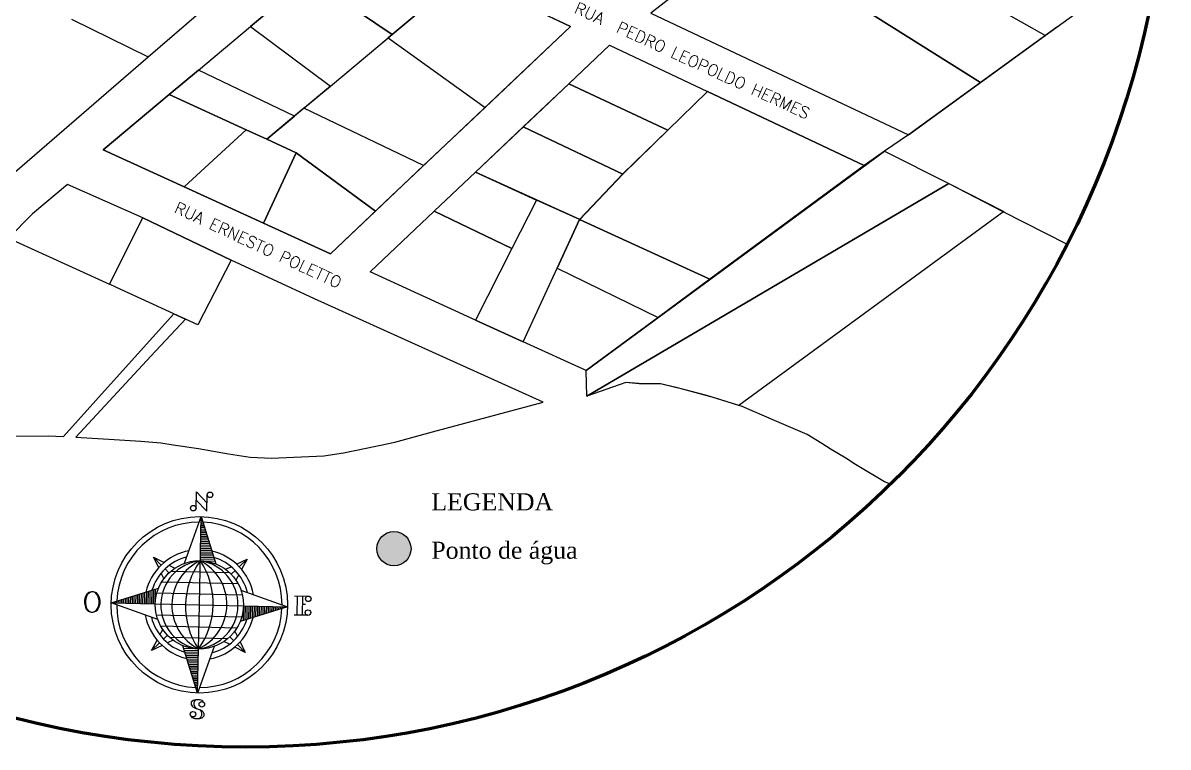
# Model space of a CAD drawing. Header units: metres. Extents: x 2113 to 5678, y -2764 to 956.
# Drawn here: x 2534 to 2829.4, y -2000.7 to -1813.9 of the extents above; entities that cross this region are included whole.
import ezdxf

# ---------------------------------------------------------------- set-up
doc = ezdxf.new("R2010")
doc.units = ezdxf.units.M
doc.header["$MEASUREMENT"] = 0
for name, color, linetype in [('Layout', 3, 'Continuous'), ('Layout-int', 7, 'Continuous'), ('PAREDE', 7, 'Continuous'), ('TextoÁreas', 7, 'Continuous'), ('TXT_LOGRADOUROS_2000', 7, 'Continuous'), ('TXT_QUADRAFISCAL_5000', 7, 'Continuous')]:
    doc.layers.add(name, color=color, linetype=linetype)
doc.styles.add('ROMANS', font='romans.shx')
doc.styles.add('TimesNewRoman', font='times.ttf')

# ---------------------------------------------------------------- blocks, each defined once
blk = doc.blocks.new('SBPLN016')
for p, q in [((-222, 584), (0, 1250)), ((0, 1250), (0, 0)), ((0, 1250), (222, 584)), ((-663, 663), (-514, 588)), ((-663, 663), (-552, 552)), ((-588, 514), (-663, 663)), ((514, 588), (663, 663)), ((663, 663), (552, 552)), ((663, 663), (588, 514)), ((-497, 497), (-442, 442)), ((-438, 550), (-360, 511)), ((-312, 541), (-312, -541)), ((-156, 605), (-156, -605)), ((156, 605), (156, -605)), ((312, 541), (312, -541)), ((360, 511), (438, 550)), ((497, 497), (442, 442)), ((-511, 360), (-550, 438)), ((-469, 413), (-469, -413)), ((469, 413), (469, -413)), ((550, 438), (511, 360)), ((-1250, 0), (-584, 222)), ((584, 222), (1250, 0)), ((-584, -222), (-1250, 0)), ((-1250, 0), (0, 0)), ((0, 0), (1250, 0)), ((0, 0), (0, -1250)), ((1484, 78), (1328, -78)), ((1367, 78), (1602, 78)), ((1602, 78), (1445, -78)), ((1250, 0), (584, -222)), ((1328, -78), (1562, -78)), ((-550, -438), (-511, -360)), ((-497, -497), (-442, -442)), ((497, -497), (442, -442)), ((511, -360), (550, -438)), ((-663, -663), (-588, -514)), ((-663, -663), (-552, -552)), ((-514, -588), (-663, -663)), ((-360, -511), (-438, -550)), ((0, -1250), (-222, -584)), ((222, -584), (0, -1250)), ((438, -550), (360, -511)), ((663, -663), (514, -588)), ((663, -663), (552, -552)), ((588, -514), (663, -663)), ((-115, -1541), (-115, -1346)), ((158, -1385), (-115, -1385)), ((158, -1346), (158, -1541)), ((-115, -1463), (158, -1463)), ((41, -1463), (41, -1502))]:
    blk.add_line(p, q)
for points in [[(-138, 1505), (-124, 1464), (-97, 1436), (-69, 1422), (-14, 1408), (28, 1408), (83, 1422), (110, 1436), (138, 1464), (152, 1505), (152, 1533), (138, 1574), (110, 1602), (83, 1615), (28, 1629), (-14, 1629), (-69, 1615), (-97, 1602), (-124, 1574), (-138, 1533), (-138, 1505)], [(152, 1533), (138, 1560), (110, 1588), (83, 1602), (28, 1615), (-14, 1615), (-69, 1602), (-97, 1588), (-124, 1560), (-138, 1533)], [(-138, 1505), (-124, 1477), (-97, 1450), (-69, 1436), (-14, 1422), (28, 1422), (83, 1436), (110, 1450), (138, 1477), (152, 1505)], [(-1381, -93), (-1356, -70), (-1344, -32), (-1345, 21), (-1356, 60), (-1384, 86), (-1413, 85), (-1439, 70), (-1449, 60), (-1465, 27), (-1487, -43), (-1502, -72), (-1512, -83), (-1540, -97), (-1578, -96), (-1605, -72), (-1617, -36), (-1618, 22), (-1603, 61), (-1580, 80)], [(-1345, 21), (-1365, 41), (-1390, 48), (-1415, 46), (-1446, 32), (-1473, 4)], [(-1488, -43), (-1510, -57), (-1534, -63), (-1569, -64), (-1586, -57), (-1607, -41), (-1618, -17)]]:
    blk.add_lwpolyline(points)
for centre, radius in [((0, 0), 1250), ((0, 0), 625), ((-1552, 57), 39.1), ((1367, 117), 39.1), ((-1409, -66), 39.1), ((1562, -117), 39.1), ((-76, -1541), 39.1), ((119, -1541), 39.1)]:
    blk.add_circle(centre, radius)
for centre, radius, start, end in [((0, 0), 1172, 91.2781, 178.7219), ((0, 0), 1172, 1.2781, 88.7219), ((0, 0), 781, 101.9604, 168.0396), ((0, 0), 703, 105.7719, 164.2281), ((0, 0), 781, 11.9604, 78.0396), ((0, 0), 703, 15.7719, 74.2281), ((0, -84), 631, 7.6281, 172.3719), ((0, -305), 695, 25.9892, 154.0108), ((0, -902), 1098, 55.292, 124.708), ((0, 0), 1172, 181.2781, 268.7219), ((0, 0), 781, 191.9604, 258.0396), ((0, 902), 1098, 235.292, 304.708), ((0, 84), 631, 187.6281, 352.3719), ((0, 305), 695, 205.9892, 334.0108), ((0, 0), 1172, 271.2781, 358.7219), ((0, 0), 781, 281.9604, 348.0396), ((0, 0), 703, 195.7719, 254.2281), ((0, 0), 703, 285.7719, 344.2281)]:
    blk.add_arc(centre, radius, start, end)
at = {"layer": 'Layout-int', "color": 0}
for p, q in [((0, 1225), (8, 1225)), ((0, 1200), (17, 1200)), ((0, 1175), (25, 1175)), ((0, 1150), (33, 1150)), ((0, 1125), (42, 1125)), ((0, 1100), (50, 1100)), ((0, 1075), (58, 1075)), ((0, 1050), (67, 1050)), ((0, 1025), (75, 1025)), ((0, 1000), (83, 1000)), ((0, 975), (92, 975)), ((0, 950), (100, 950)), ((0, 925), (108, 925)), ((0, 900), (117, 900)), ((0, 875), (125, 875)), ((0, 850), (133, 850)), ((0, 825), (142, 825)), ((0, 800), (150, 800)), ((0, 775), (158, 775)), ((0, 750), (167, 750)), ((0, 725), (175, 725)), ((0, 700), (183, 700)), ((0, 675), (192, 675)), ((0, 650), (200, 650)), ((0, 625), (208, 625)), ((-750, 0), (-750, 167)), ((-725, 0), (-725, 175)), ((-700, 0), (-700, 183)), ((-675, 0), (-675, 192)), ((-650, 0), (-650, 200)), ((-625, 0), (-625, 208)), ((-1225, 0), (-1225, 8)), ((-1200, 0), (-1200, 17)), ((-1175, 0), (-1175, 25)), ((-1150, 0), (-1150, 33)), ((-1125, 0), (-1125, 42)), ((-1100, 0), (-1100, 50)), ((-1075, 0), (-1075, 58)), ((-1050, 0), (-1050, 67)), ((-1025, 0), (-1025, 75)), ((-1000, 0), (-1000, 83)), ((-975, 0), (-975, 92)), ((-950, 0), (-950, 100)), ((-925, 0), (-925, 108)), ((-900, 0), (-900, 117)), ((-875, 0), (-875, 125)), ((-850, 0), (-850, 133)), ((-825, 0), (-825, 142)), ((-800, 0), (-800, 150)), ((-775, 0), (-775, 158)), ((625, 0), (625, -208)), ((650, 0), (650, -200)), ((675, 0), (675, -192)), ((700, 0), (700, -183)), ((725, 0), (725, -175)), ((750, 0), (750, -167)), ((775, 0), (775, -158)), ((800, 0), (800, -150)), ((825, 0), (825, -142)), ((850, 0), (850, -133)), ((875, 0), (875, -125)), ((900, 0), (900, -117)), ((925, 0), (925, -108)), ((950, 0), (950, -100)), ((975, 0), (975, -92)), ((1000, 0), (1000, -83)), ((1025, 0), (1025, -75)), ((1050, 0), (1050, -67)), ((1075, 0), (1075, -58)), ((1100, 0), (1100, -50)), ((1125, 0), (1125, -42)), ((1150, 0), (1150, -33)), ((1175, 0), (1175, -25)), ((1200, 0), (1200, -17)), ((1225, 0), (1225, -8)), ((0, -625), (-208, -625)), ((0, -650), (-200, -650)), ((0, -675), (-192, -675)), ((0, -700), (-183, -700)), ((0, -725), (-175, -725)), ((0, -750), (-167, -750)), ((0, -775), (-158, -775)), ((0, -800), (-150, -800)), ((0, -825), (-142, -825)), ((0, -850), (-133, -850)), ((0, -875), (-125, -875)), ((0, -900), (-117, -900)), ((0, -925), (-108, -925)), ((0, -950), (-100, -950)), ((0, -975), (-92, -975)), ((0, -1000), (-83, -1000)), ((0, -1025), (-75, -1025)), ((0, -1050), (-67, -1050)), ((0, -1075), (-58, -1075)), ((0, -1100), (-50, -1100)), ((0, -1125), (-42, -1125)), ((0, -1150), (-33, -1150)), ((0, -1175), (-25, -1175)), ((0, -1200), (-17, -1200)), ((0, -1225), (-8, -1225))]:
    blk.add_line(p, q, dxfattribs=at)

msp = doc.modelspace()

# ---------------------------------------------------------------- hatches: boundary and pattern name
at = {"layer": 'PAREDE'}
h = msp.add_hatch(color=5, dxfattribs=at)
h.dxf.hatch_style = 1
h.paths.add_polyline_path([(2634.074, -1949.516, 1), (2625.282, -1949.516, 1)])

# ---------------------------------------------------------------- linework, layer by layer
for p, q in [((2566.293, -1822.689), (2582.922, -1808.336)), ((2566.293, -1822.689), (2582.922, -1808.336)), ((2566.293, -1822.689), (2582.922, -1808.336)), ((2546.536, -1812.99), (2566.293, -1822.689)), ((2546.536, -1812.99), (2566.293, -1822.689)), ((2517.929, -1864.435), (2566.293, -1822.689))]:
    msp.add_line(p, q, dxfattribs=at)
for points in [[(2828.348, -1784.685), (2825.304, -1780.86), (2818.382, -1772.161), (2806.311, -1756.992), (2790.867, -1737.585), (2777.638, -1747.874), (2769.154, -1754.471), (2759.004, -1762.366), (2750.198, -1769.214), (2734.348, -1781.541), (2695.935, -1811.416), (2762.4, -1842.801), (2797.631, -1817.204), (2827.049, -1795.831)], [(2828.348, -1784.685), (2825.304, -1780.86), (2818.382, -1772.161), (2806.311, -1756.992), (2790.867, -1737.585), (2777.638, -1747.874), (2769.154, -1754.471), (2759.004, -1762.366), (2750.198, -1769.214), (2734.348, -1781.541), (2695.935, -1811.416), (2762.4, -1842.801), (2797.631, -1817.204), (2827.049, -1795.831)], [(2800.668, -1814.998), (2762.4, -1842.801), (2756.195, -1847.024), (2750.949, -1850.665)], [(2800.668, -1814.998), (2762.4, -1842.801), (2756.195, -1847.024), (2750.949, -1850.665)], [(2674.782, -1829.646), (2685.318, -1819.673), (2710.551, -1831.589), (2700.311, -1841.565), (2674.782, -1829.646)], [(2674.782, -1829.646), (2685.318, -1819.673), (2710.551, -1831.589), (2700.311, -1841.565), (2674.782, -1829.646)], [(2663.044, -1840.756), (2674.782, -1829.646), (2700.311, -1841.565), (2688.705, -1852.91), (2663.044, -1840.756)], [(2663.044, -1840.756), (2674.782, -1829.646), (2700.311, -1841.565), (2688.705, -1852.91), (2663.044, -1840.756)], [(2711.198, -1880.008), (2750.949, -1850.665), (2710.551, -1831.589), (2700.311, -1841.565), (2688.742, -1852.871), (2677.559, -1864.66), (2711.198, -1880.008)], [(2711.198, -1880.008), (2750.949, -1850.665), (2710.551, -1831.589), (2700.311, -1841.565), (2688.742, -1852.871), (2677.559, -1864.66), (2711.198, -1880.008)], [(2650.724, -1852.417), (2663.044, -1840.756), (2688.703, -1852.909), (2677.585, -1864.603), (2650.724, -1852.417)], [(2650.724, -1852.417), (2663.044, -1840.756), (2688.703, -1852.909), (2677.585, -1864.603), (2650.724, -1852.417)], [(2679.433, -1910.193), (2679.242, -1903.599), (2756.195, -1847.024), (2772.785, -1855.33), (2679.433, -1910.193)], [(2679.242, -1903.599), (2750.949, -1850.665), (2756.195, -1847.024), (2756.195, -1847.024), (2772.785, -1855.33), (2786.52, -1862.469), (2803.318, -1870.965)], [(2679.433, -1910.193), (2679.242, -1903.599), (2756.195, -1847.024), (2772.785, -1855.33), (2679.433, -1910.193)], [(2679.242, -1903.599), (2750.949, -1850.665), (2756.195, -1847.024), (2756.195, -1847.024), (2772.785, -1855.33), (2786.52, -1862.469), (2803.318, -1870.965)], [(2529.265, -1920.541), (2540.48, -1920.42), (2544.461, -1920.571), (2556.587, -1907.082), (2572.902, -1888.932), (2575.909, -1890.306), (2567.004, -1899.882), (2547.595, -1920.753), (2557.487, -1921.335), (2564.425, -1921.815), (2569.537, -1922.224), (2572.715, -1922.7), (2579.228, -1923.676), (2587.036, -1925.032), (2592.582, -1925.88), (2598.068, -1926.169), (2611.609, -1925.539), (2616.644, -1924.8), (2622.54, -1923.623), (2629.927, -1922.007), (2639.605, -1919.413), (2668.204, -1911.747), (2630.714, -1894.798), (2609.148, -1885.049), (2587.707, -1875.117), (2564.862, -1864.236), (2545.502, -1855.639), (2536.447, -1863.205), (2530.24, -1869.436)], [(2529.265, -1920.541), (2540.48, -1920.42), (2544.461, -1920.571), (2556.587, -1907.082), (2572.902, -1888.932), (2575.909, -1890.306), (2567.004, -1899.882), (2547.595, -1920.753), (2557.487, -1921.335), (2564.425, -1921.815), (2569.537, -1922.224), (2572.715, -1922.7), (2579.228, -1923.676), (2587.036, -1925.032), (2592.582, -1925.88), (2598.068, -1926.169), (2611.609, -1925.539), (2616.644, -1924.8), (2622.54, -1923.623), (2629.927, -1922.007), (2639.605, -1919.413), (2668.204, -1911.747), (2630.714, -1894.798), (2609.148, -1885.049), (2587.707, -1875.117), (2564.862, -1864.236), (2545.502, -1855.639), (2536.447, -1863.205), (2530.24, -1869.436)], [(2679.433, -1910.193), (2772.785, -1855.33), (2786.96, -1862.573), (2718.613, -1912.557), (2712.402, -1910.612), (2704.438, -1908.435), (2698.427, -1906.987), (2692.933, -1906.987), (2689.478, -1906.633), (2679.433, -1910.193)], [(2679.433, -1910.193), (2772.785, -1855.33), (2786.96, -1862.573), (2718.613, -1912.557), (2712.402, -1910.612), (2704.438, -1908.435), (2698.427, -1906.987), (2692.933, -1906.987), (2689.478, -1906.633), (2679.433, -1910.193)], [(2757.761, -1932.864), (2756.24, -1932.312), (2754.059, -1930.999), (2751.326, -1929.352), (2748.692, -1927.767), (2746.245, -1926.182), (2742.462, -1923.912), (2740.038, -1922.413), (2736.297, -1920.098), (2727.836, -1916.49), (2719.471, -1912.842), (2710.389, -1909.977), (2702.492, -1907.967), (2698.427, -1906.987), (2693.974, -1906.987), (2689.478, -1906.633), (2679.433, -1910.193), (2679.242, -1903.599)], [(2757.761, -1932.864), (2756.24, -1932.312), (2754.059, -1930.999), (2751.326, -1929.352), (2748.692, -1927.767), (2746.245, -1926.182), (2742.462, -1923.912), (2740.038, -1922.413), (2736.297, -1920.098), (2727.836, -1916.49), (2719.471, -1912.842), (2710.389, -1909.977), (2702.492, -1907.967), (2698.427, -1906.987), (2693.974, -1906.987), (2689.478, -1906.633), (2679.433, -1910.193), (2679.242, -1903.599)]]:
    msp.add_lwpolyline(points, dxfattribs=at)
for points in [[(2622.417, -1789.972), (2675.182, -1814.887), (2635.085, -1852.842), (2628.978, -1858.623), (2613.312, -1873.451), (2596.055, -1865.56), (2575.551, -1856.184), (2554.666, -1846.634), (2571.675, -1832.42), (2579.218, -1826.117), (2592.658, -1814.886), (2607.657, -1802.351)], [(2622.417, -1789.972), (2675.182, -1814.887), (2635.085, -1852.842), (2628.978, -1858.623), (2613.312, -1873.451), (2596.055, -1865.56), (2575.551, -1856.184), (2554.666, -1846.634), (2571.675, -1832.42), (2579.218, -1826.117), (2592.658, -1814.886), (2607.657, -1802.351)], [(2622.417, -1789.972), (2607.657, -1802.351), (2629.246, -1816.89), (2647.362, -1801.751)], [(2622.417, -1789.972), (2607.657, -1802.351), (2629.246, -1816.89), (2647.362, -1801.751)], [(2762.4, -1842.801), (2780.99, -1829.295), (2750.005, -1809.903), (2721.123, -1791.827), (2695.935, -1811.416)], [(2762.4, -1842.801), (2780.99, -1829.295), (2750.005, -1809.903), (2721.123, -1791.827), (2695.935, -1811.416)], [(2750.005, -1809.903), (2780.99, -1829.295), (2797.631, -1817.204), (2785.404, -1810.314), (2764.527, -1798.609)], [(2750.005, -1809.903), (2780.99, -1829.295), (2797.631, -1817.204), (2785.404, -1810.314), (2764.527, -1798.609)], [(2653.163, -1835.73), (2675.182, -1814.887), (2647.362, -1801.751), (2629.246, -1816.89), (2628.205, -1817.76)], [(2653.163, -1835.73), (2675.182, -1814.887), (2647.362, -1801.751), (2629.246, -1816.89), (2628.205, -1817.76)], [(2592.658, -1814.886), (2613.307, -1830.21), (2629.246, -1816.89), (2607.657, -1802.351)], [(2592.658, -1814.886), (2613.307, -1830.21), (2629.246, -1816.89), (2607.657, -1802.351)], [(2604.016, -1837.974), (2579.218, -1826.117), (2592.658, -1814.886), (2613.307, -1830.21)], [(2604.016, -1837.974), (2579.218, -1826.117), (2592.658, -1814.886), (2613.307, -1830.21)], [(2628.205, -1817.76), (2653.163, -1835.73), (2637.33, -1850.716), (2606.451, -1835.939), (2613.307, -1830.21)], [(2628.205, -1817.76), (2653.163, -1835.73), (2637.33, -1850.716), (2606.451, -1835.939), (2613.307, -1830.21)], [(2750.949, -1850.665), (2731.074, -1865.336), (2711.198, -1880.008), (2697.849, -1889.863), (2679.242, -1903.599), (2663.028, -1896.184), (2650.715, -1890.554), (2623.555, -1878.135), (2640.091, -1862.483), (2650.724, -1852.417), (2668.039, -1836.028), (2685.318, -1819.673), (2710.551, -1831.589)], [(2750.949, -1850.665), (2731.074, -1865.336), (2711.198, -1880.008), (2697.849, -1889.863), (2679.242, -1903.599), (2663.028, -1896.184), (2650.715, -1890.554), (2623.555, -1878.135), (2640.091, -1862.483), (2650.724, -1852.417), (2668.039, -1836.028), (2685.318, -1819.673), (2710.551, -1831.589)], [(2579.218, -1826.117), (2571.675, -1832.42), (2591.568, -1841.516), (2596.874, -1843.943), (2604.016, -1837.974)], [(2579.218, -1826.117), (2571.675, -1832.42), (2591.568, -1841.516), (2596.874, -1843.943), (2604.016, -1837.974)], [(2554.666, -1846.634), (2575.551, -1856.184), (2591.568, -1841.516), (2571.675, -1832.42)], [(2554.666, -1846.634), (2575.551, -1856.184), (2591.568, -1841.516), (2571.675, -1832.42)], [(2606.451, -1835.939), (2596.874, -1843.943), (2604.484, -1847.422), (2624.874, -1862.507), (2637.33, -1850.716)], [(2606.451, -1835.939), (2596.874, -1843.943), (2604.484, -1847.422), (2624.874, -1862.507), (2637.33, -1850.716)], [(2591.568, -1841.516), (2575.551, -1856.184), (2596.055, -1865.56), (2604.484, -1847.422), (2596.874, -1843.943)], [(2591.568, -1841.516), (2575.551, -1856.184), (2596.055, -1865.56), (2604.484, -1847.422), (2596.874, -1843.943)], [(2604.484, -1847.422), (2596.055, -1865.56), (2613.312, -1873.451), (2624.874, -1862.507)], [(2604.484, -1847.422), (2596.055, -1865.56), (2613.312, -1873.451), (2624.874, -1862.507)], [(2650.724, -1852.417), (2666.467, -1859.61), (2660.096, -1872.126), (2640.091, -1862.483)], [(2650.724, -1852.417), (2666.467, -1859.61), (2660.096, -1872.126), (2640.091, -1862.483)], [(2530.24, -1869.436), (2556.298, -1881.344), (2564.862, -1864.236), (2545.502, -1855.639), (2536.447, -1863.205)], [(2530.24, -1869.436), (2556.298, -1881.344), (2564.862, -1864.236), (2545.502, -1855.639), (2536.447, -1863.205)], [(2677.559, -1864.66), (2666.467, -1859.61), (2660.096, -1872.126), (2650.715, -1890.554), (2663.028, -1896.184), (2671.795, -1877.164)], [(2677.559, -1864.66), (2666.467, -1859.61), (2660.096, -1872.126), (2650.715, -1890.554), (2663.028, -1896.184), (2671.795, -1877.164)], [(2640.091, -1862.483), (2660.096, -1872.126), (2650.715, -1890.554), (2623.555, -1878.135)], [(2640.091, -1862.483), (2660.096, -1872.126), (2650.715, -1890.554), (2623.555, -1878.135)], [(2572.902, -1888.932), (2558.129, -1882.181), (2556.298, -1881.344), (2564.862, -1864.236), (2587.707, -1875.117), (2579.083, -1891.756), (2575.909, -1890.306)], [(2572.902, -1888.932), (2558.129, -1882.181), (2556.298, -1881.344), (2564.862, -1864.236), (2587.707, -1875.117), (2579.083, -1891.756), (2575.909, -1890.306)], [(2677.559, -1864.66), (2671.795, -1877.164), (2697.849, -1889.863), (2711.198, -1880.008)], [(2677.559, -1864.66), (2671.795, -1877.164), (2697.849, -1889.863), (2711.198, -1880.008)]]:
    msp.add_lwpolyline(points, close=True, dxfattribs=at)
msp.add_circle((2629.678, -1949.516), 4.396, dxfattribs=at)
at = {"layer": 'TXT_QUADRAFISCAL_5000', "lineweight": 100}
msp.add_circle((2591.411, -1762.719), 237.953, dxfattribs=at)
msp.add_circle((2591.411, -1762.719), 237.953, dxfattribs=at)

# ---------------------------------------------------------------- block references
at = {"layer": 'Layout', "color": 1, "lineweight": 100, "xscale": 0.0181954312833859, "yscale": 0.0181954312833859, "zscale": 0.0181954312833859, "rotation": 88.74032279073191}
msp.add_blockref('SBPLN016', (2579.487, -1963.988), dxfattribs=at)

# ---------------------------------------------------------------- texts
at = {"layer": 'TextoÁreas', "style": 'TimesNewRoman'}
for s, height, p in [('LEGENDA', 4.4085, (2639.313, -1939.639)), ('Ponto de água', 4.40853, (2639.313, -1952.112))]:
    msp.add_text(s, height=height, dxfattribs=at).set_placement(p)
at = {"layer": 'TXT_LOGRADOUROS_2000', "style": 'ROMANS'}
for s, rotation, p in [('RUA  PEDRO LEOPOLDO HERMES', 335.29049, (2675.933, -1811.186)), ('RUA  PEDRO LEOPOLDO HERMES', 335.29049, (2675.933, -1811.186)), (' RUA ERNESTO POLETTO', 335, (2570.87, -1861.798)), (' RUA ERNESTO POLETTO', 335, (2570.87, -1861.798))]:
    msp.add_text(s, height=3, rotation=rotation, dxfattribs=at).set_placement(p)

doc.saveas('drawing.dxf')
